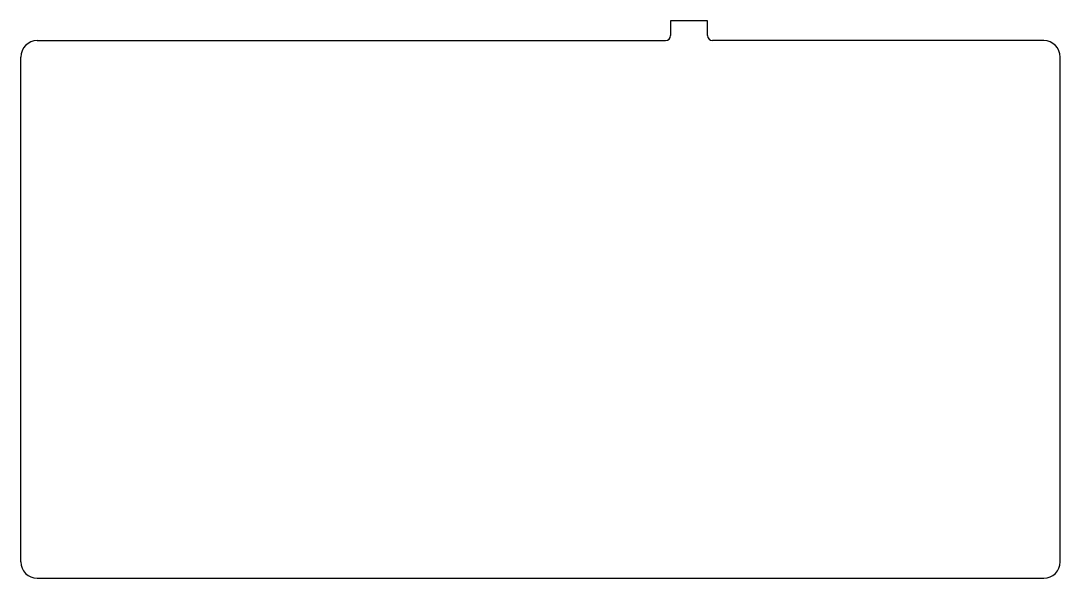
# Model space of a CAD drawing. Header units: millimetres. Extents: x 0 to 315, y 0 to 169.
import ezdxf

# ---------------------------------------------------------------- set-up
doc = ezdxf.new("R2010")
doc.units = ezdxf.units.MM
doc.layers.get('0').update_dxf_attribs({"linetype": 'CONTINUOUS'})

msp = doc.modelspace()

# ---------------------------------------------------------------- linework, layer by layer
for p, q in [((208, 168.875), (196.8, 168.875)), ((196.8, 168.875), (196.8, 164.375)), ((208, 164.375), (208, 168.875)), ((5, 162.875), (195.3, 162.875)), ((309.8, 162.875), (209.5, 162.875)), ((0, 5), (0, 157.875)), ((314.8, 5), (314.8, 157.875)), ((5, 0), (309.8, 0))]:
    msp.add_line(p, q)
for centre, radius, start, end in [((195.3, 164.375), 1.5, -90, 0), ((209.5, 164.375), 1.5, 180, 270), ((5, 157.875), 5, 90, 180), ((309.8, 157.875), 5, 0, 90), ((5, 5), 5, 180, 270), ((309.8, 5), 5, 270, 360)]:
    msp.add_arc(centre, radius, start, end)

doc.saveas('drawing.dxf')
